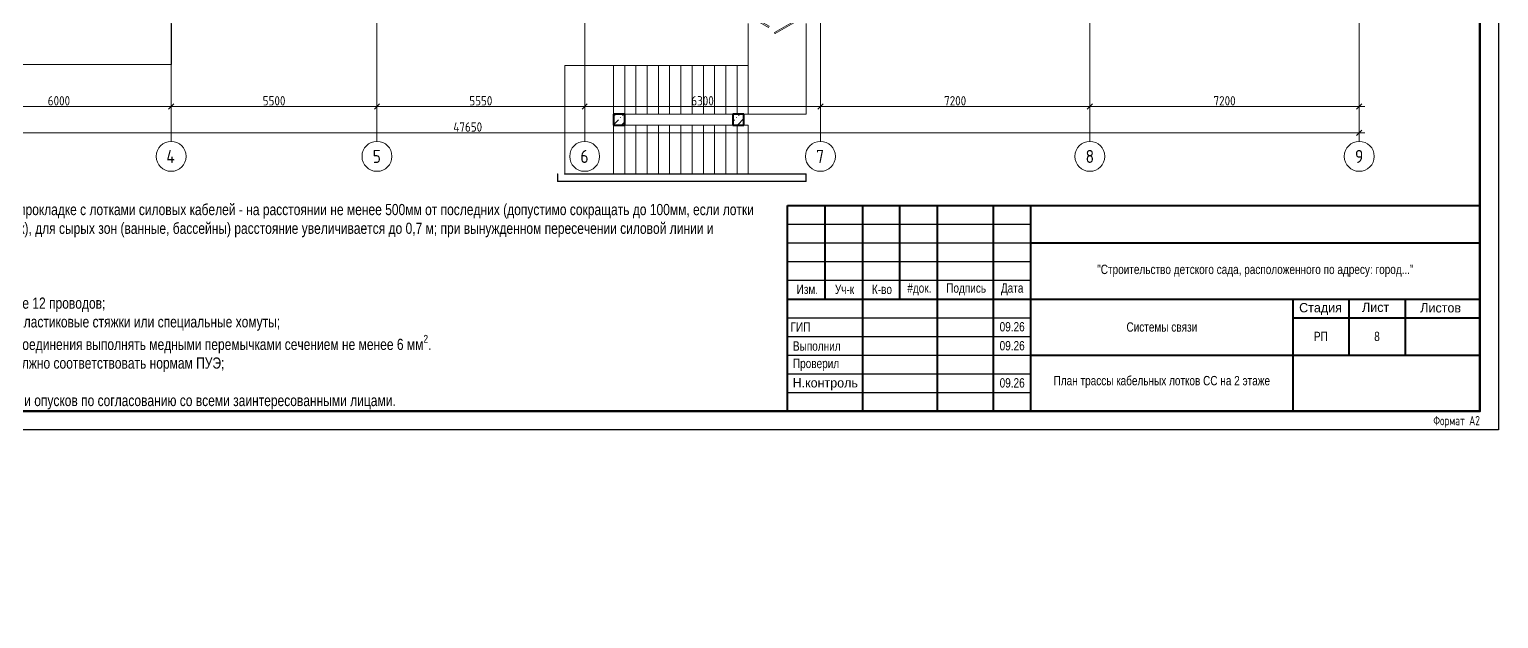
# Model space of a CAD drawing. Header units: millimetres. Extents: x 0 to 351840, y -132678 to 32417.
# Drawn here: x 310687 to 349950, y -132678 to -116932 of the extents above; entities that cross this region are included whole.
import ezdxf
from ezdxf.enums import TextEntityAlignment as Align

# ---------------------------------------------------------------- set-up
doc = ezdxf.new("R2010")
doc.units = ezdxf.units.MM
doc.linetypes.add('BI_линия_сетки', pattern=[25, 20, -2.5, 0, -2.5])
doc.linetypes.add('BI_невидимые', pattern=[5, 3, -2])
for name, color, linetype, lineweight in [('KPSP-Рамка', 7, 'Continuous', 70), ('S-GRID-IDEN', 7, 'Continuous', 20), ('Аннотация', 7, 'Continuous', 9), ('АС_экспликация', 7, 'Continuous', 9), ('Двери', 7, 'Continuous', 18), ('Лестницы', 7, 'Continuous', 18), ('Несущие колонны', 7, 'Continuous', 18), ('Оси', 7, 'Continuous', 9), ('Перекрытие', 7, 'Continuous', 18), ('Размеры', 7, 'Continuous', 9), ('Стены наружные', 7, 'Continuous', 18), ('Стены отделка', 7, 'Continuous', 18)]:
    doc.layers.add(name, color=color, linetype=linetype, lineweight=lineweight)
doc.layers.add('СС', color=170, linetype='Continuous')
doc.styles.add('GOST Common', font='GOST Common.ttf', dxfattribs={"width": 0.9, "height": 350})
doc.styles.add('GOST Common_1', font='GOST Common.ttf', dxfattribs={"width": 0.9, "height": 250})
doc.styles.add('ISOCPEUR_2', font='isocpeur.ttf', dxfattribs={"width": 0.9, "height": 125})
doc.styles.add('KPSP', font='romans.shx', dxfattribs={"width": 0.7})
doc.styles.get("Standard").update_dxf_attribs({"font": 'arial.ttf'})
doc.styles.add('новый', font='Шрифт GOST2304A.ttf', dxfattribs={"width": 0.8, "height": 250})
doc.linetypes.add('в трубе', pattern='A,4,1,["О",Standard,S=1,R=0,X=0,Y=-1.5],2', length=7)
doc.dimstyles.new('BI_основной_2_5мм_1', dxfattribs={"dimscale": 304.8, "dimtxt": 251.428749, "dimasz": 0.463911, "dimexe": 0.492126, "dimexo": 0.492126, "dimgap": 0.098425, "dimtad": 1, "dimdec": 0, "dimdsep": 46, "dimtxsty": 'GOST Common_1', "dimblk1": 'OBLIQUE', "dimblk2": 'OBLIQUE', "dimsah": 1, "dimcen": 0.09, "dimdle": 0.492126, "dimazin": 0, "dimtfac": 1, "dimtdec": 4, "dimtix": 1, "dimtmove": 0, "dimatfit": 3, "dimfxl": 1, "dimtvp": 1, "dimtolj": 1, "dimtzin": 0, "dimlwd": 20, "dimlwe": 20, "dimarcsym": 2})

# ---------------------------------------------------------------- blocks, each defined once
blk = doc.blocks.new('A$Caeeecd4a')
at = {"layer": 'СС', "color": 0}
for p, q in [((-18500, 5500), (-12000, 5500)), ((-18500, 5000), (-12000, 5000)), ((-18500, 4500), (-12000, 4500)), ((-18500, 4000), (-12000, 4000)), ((-18500, 3500), (-12000, 3500)), ((-18500, 3000), (-12000, 3000)), ((-18500, 2500), (-12000, 2500)), ((-18500, 2000), (-12000, 2000)), ((-18500, 1500), (-12000, 1500)), ((-18500, 1000), (-12000, 1000)), ((-18500, 500), (-12000, 500)), ((-18500, 0), (0, 0)), ((-18500, 0), (0, 0))]:
    blk.add_line(p, q, dxfattribs=at)
at = {"layer": 'СС', "color": 0, "lineweight": 40}
for p, q in [((-18500, 0), (-18500, 5500)), ((-18500, 5500), (0, 5500)), ((-17500, 3000), (-17500, 5500)), ((-16500, 5500), (-16500, 0)), ((-15500, 3010), (-15500, 5500)), ((-14500, 5500), (-14500, 0)), ((-13000, 0), (-13000, 5500)), ((-12000, 0), (-12000, 5500)), ((0, 5500), (0, 0)), ((-12000, 4500), (0, 4500)), ((-18500, 3000), (0, 3000)), ((-5000, 3000), (-5000, 0)), ((-3500, 3000), (-3500, 1500)), ((-2000, 3000), (-2000, 1500)), ((-5000, 2500), (0, 2500)), ((-12000, 1500), (0, 1500))]:
    blk.add_line(p, q, dxfattribs=at)
at = {"layer": 'Аннотация', "insert": (-15199, -5542), "char_height": 250, "width": 129.07, "attachment_point": 1, "style": 'ISOCPEUR_2'}
blk.add_mtext('\\fISOCPEUR|b0|i0|c204|p34|;\\W.7; ', dxfattribs=at)
at = {"layer": 'АС_экспликация', "style": 'новый'}
for s, p in [('Стадия', (-4831, 2644)), ('Лист', (-3150, 2654)), ('Листов', (-1594, 2641)), ('Н.контроль', (-18366, 636))]:
    blk.add_text(s, height=250, dxfattribs=at).set_placement(p)
at = {"layer": 'АС_экспликация', "ltscale": 500, "transparency": 33554687, "char_height": 250, "attachment_point": 5, "style": 'новый'}
for s, insert, width in [('"Строительство детского сада, расположенного по адресу: город..."', (-6000, 3754), 12000), ('\\A1;Системы связи', (-8500, 2250), 7000), ('РП', (-4250, 2000), 1500)]:
    blk.add_mtext(s, dxfattribs=dict(at, insert=insert, width=width))
at = {"layer": 'АС_экспликация', "char_height": 250, "attachment_point": 4, "style": 'новый'}
for s, insert, width in [('\\pxqc;Изм.', (-18479, 3257), 1009.73), ('\\pxqc;Уч-к', (-17485, 3257), 1009.73), ('\\pxqc;К-во', (-16479, 3257), 1000), ('\\pxqc;#док.', (-15479, 3257), 998.66), ('\\pxqc;Подпись', (-14480, 3257), 1501.34), ('\\pxqc;Дата', (-13000, 3257), 1000), ('\\pxqc;ГИП', (-18439, 2250), 563.15), ('\\pxqc;09.26', (-13000, 2257), 1000), ('Выполнил', (-18358, 1741), 1169.67), ('\\pxqc;09.26', (-13000, 1750), 1000), ('Проверил', (-18358, 1241), 1169.67), ('\\pxqc;09.26', (-13000, 757), 1000)]:
    blk.add_mtext(s, dxfattribs=dict(at, insert=insert, width=width))
blk = doc.blocks.new('*U84')
at = {"color": 7, "linetype": 'ByBlock', "lineweight": 25}
blk.add_lwpolyline([(594, 420), (594, 0), (0, 0), (0, 420)], close=True, dxfattribs=at)
at = {"color": 0, "linetype": 'ByBlock', "lineweight": 50}
blk.add_lwpolyline([(589, 415), (589, 5), (20, 5), (20, 415)], close=True, dxfattribs=at)
at = {"color": 7, "linetype": 'ByBlock', "lineweight": 25, "style": 'KPSP', "width": 0.7}
blk.add_text('Формат А2', height=2.5, dxfattribs=at).set_placement((589, 2.5), align=Align.MIDDLE_RIGHT)
blk = doc.blocks.new('_Двери_Металлические_Двупольная_Входная_улица-тамбур_стандарт - _дверь_ДМН_2300-1510_стандарт_П ДН-5-5816473-02 Этаж__3_300___Отделочный_')
at = {"layer": 'Двери', "color": 9, "lineweight": 9}
for p, q in [((175, 530), (-570, 100)), ((-551, 67), (194, 497)), ((194, 497), (175, 530)), ((-570, 100), (-610, 100)), ((-610, 25), (-560, 25)), ((-570, 100), (-551, 67)), ((-570, 60), (-570, 100)), ((-560, 60), (-570, 60)), ((-560, 25), (-560, 60)), ((342, 332), (361, 365)), ((801, 67), (342, 332)), ((361, 365), (820, 100)), ((820, 100), (801, 67)), ((810, 60), (820, 60)), ((810, 25), (810, 60)), ((860, 25), (810, 25)), ((820, 100), (860, 100)), ((820, 60), (820, 100))]:
    blk.add_line(p, q, dxfattribs=at)
at = {"layer": 'Двери', "color": 9, "linetype": 'BI_невидимые', "lineweight": 9}
for p, q in [((-630, 25), (-630, 100)), ((-630, 100), (-610, 100)), ((-610, 100), (-630, 100)), ((-630, 100), (-630, 25)), ((-610, 25), (-630, 25)), ((-630, 25), (-610, 25)), ((-610, 100), (-610, 25)), ((-610, 25), (-610, 100)), ((860, 25), (860, 100)), ((860, 100), (880, 100)), ((880, 100), (860, 100)), ((860, 100), (860, 25)), ((880, 25), (860, 25)), ((860, 25), (880, 25)), ((880, 100), (880, 25)), ((880, 25), (880, 100))]:
    blk.add_line(p, q, dxfattribs=at)
blk = doc.blocks.new('_временные_конструкции_колонны_монолитные_прямоугольная - _временная_конструкция_колонна_300x300-V58-02 Этаж__3_300___Отделочный_')
at = {"layer": 'Несущие колонны', "lineweight": 9}
h = blk.add_hatch(dxfattribs=at)
h.set_pattern_fill('FP_50', color=9, style=0, pattern_type=2)
h.set_pattern_definition([(45, (-31057.75, 2979.1), (84.19025, 308.69666), [396.875, -79.375, 3.353, -76.022])])
h.paths.add_polyline_path([(150, -150), (150, 150), (-150, 150), (-150, -150)])
at = {"layer": 'Несущие колонны', "color": 9, "lineweight": 40}
for p, q in [((150, 150), (-150, 150)), ((-150, 150), (-150, -150)), ((150, -150), (150, 150)), ((-150, -150), (150, -150))]:
    blk.add_line(p, q, dxfattribs=at)
blk = doc.blocks.new('_временные_конструкции_колонны_монолитные_прямоугольная - _временная_конструкция_колонна_300x300-V60-02 Этаж__3_300___Отделочный_')
at = {"layer": 'Несущие колонны', "lineweight": 9}
h = blk.add_hatch(dxfattribs=at)
h.set_pattern_fill('FP_52', color=9, style=0, pattern_type=2)
h.set_pattern_definition([(45, (-27871.2, 2979.1), (84.19025, 308.6967), [396.875, -79.375, 3.353, -76.022])])
h.paths.add_polyline_path([(150, -150), (150, 150), (-150, 150), (-150, -150)])
at = {"layer": 'Несущие колонны', "color": 9, "lineweight": 40}
for p, q in [((150, 150), (-150, 150)), ((-150, 150), (-150, -150)), ((150, -150), (150, 150)), ((-150, -150), (150, -150))]:
    blk.add_line(p, q, dxfattribs=at)
blk = doc.blocks.new('Ось сетки - _обозначение_ось_круг_Ø8мм-20564-02 Этаж__3_300___Отделочный_')
at = {"layer": 'S-GRID-IDEN', "color": 9}
for start, end in [(360, 180), (180, 360)]:
    blk.add_arc((0, 0), 4, start, end, dxfattribs=at)
blk = doc.blocks.new('_Oblique')
at = {"color": 0, "linetype": 'ByBlock', "lineweight": -2}
blk.add_line((-0.5, -0.5), (0.5, 0.5), dxfattribs=at)
blk = doc.blocks.new('*D1017')
at = {"layer": 'Defpoints', "color": 0, "transparency": 16777216}
for p in [(0, -3229), (47650, -3229), (47650, -3329)]:
    blk.add_point(p, dxfattribs=at)
at = {"layer": 'Размеры', "color": 0, "lineweight": 20, "transparency": 16777216}
for p, q in [((-150, -3329), (47800, -3329)), ((0, -3379), (0, -3479)), ((47650, -3379), (47650, -3479))]:
    blk.add_line(p, q, dxfattribs=at)
at = {"layer": 'Размеры', "color": 0, "lineweight": 20, "transparency": 16777216, "xscale": 141.4, "yscale": 141.4, "zscale": 141.4, "rotation": 180}
blk.add_blockref('_Oblique', (0, -3329), dxfattribs=at)
at = {"layer": 'Размеры', "color": 0, "lineweight": 20, "transparency": 16777216, "xscale": 141.4, "yscale": 141.4, "zscale": 141.4}
blk.add_blockref('_Oblique', (47650, -3329), dxfattribs=at)
at = {"layer": 'Размеры', "color": 0, "lineweight": 20, "transparency": 16777216, "insert": (23825, -3174), "char_height": 250, "width": 971.62, "attachment_point": 5, "style": 'GOST Common_1'}
blk.add_mtext('\\A1;47650', dxfattribs=at)
blk = doc.blocks.new('*D1020')
at = {"layer": 'Defpoints', "color": 0, "transparency": 16777216}
for p in [(9900, -2529), (15900, -2529), (15900, -2629)]:
    blk.add_point(p, dxfattribs=at)
at = {"layer": 'Размеры', "color": 0, "lineweight": 20, "transparency": 16777216}
for p, q in [((9750, -2629), (16050, -2629)), ((9900, -2679), (9900, -2779)), ((15900, -2679), (15900, -2779))]:
    blk.add_line(p, q, dxfattribs=at)
at = {"layer": 'Размеры', "color": 0, "lineweight": 20, "transparency": 16777216, "xscale": 141.4, "yscale": 141.4, "zscale": 141.4, "rotation": 180}
blk.add_blockref('_Oblique', (9900, -2629), dxfattribs=at)
at = {"layer": 'Размеры', "color": 0, "lineweight": 20, "transparency": 16777216, "xscale": 141.4, "yscale": 141.4, "zscale": 141.4}
blk.add_blockref('_Oblique', (15900, -2629), dxfattribs=at)
at = {"layer": 'Размеры', "color": 0, "lineweight": 20, "transparency": 16777216, "insert": (12900, -2474), "char_height": 250, "width": 756.84, "attachment_point": 5, "style": 'GOST Common_1'}
blk.add_mtext('\\A1;6000', dxfattribs=at)
blk = doc.blocks.new('*D1021')
at = {"layer": 'Defpoints', "color": 0, "transparency": 16777216}
for p in [(15900, -2529), (21400, -2529), (21400, -2629)]:
    blk.add_point(p, dxfattribs=at)
at = {"layer": 'Размеры', "color": 0, "lineweight": 20, "transparency": 16777216}
for p, q in [((15750, -2629), (21550, -2629)), ((15900, -2679), (15900, -2779)), ((21400, -2679), (21400, -2779))]:
    blk.add_line(p, q, dxfattribs=at)
at = {"layer": 'Размеры', "color": 0, "lineweight": 20, "transparency": 16777216, "xscale": 141.4, "yscale": 141.4, "zscale": 141.4, "rotation": 180}
blk.add_blockref('_Oblique', (15900, -2629), dxfattribs=at)
at = {"layer": 'Размеры', "color": 0, "lineweight": 20, "transparency": 16777216, "xscale": 141.4, "yscale": 141.4, "zscale": 141.4}
blk.add_blockref('_Oblique', (21400, -2629), dxfattribs=at)
at = {"layer": 'Размеры', "color": 0, "lineweight": 20, "transparency": 16777216, "insert": (18650, -2474), "char_height": 250, "width": 756.84, "attachment_point": 5, "style": 'GOST Common_1'}
blk.add_mtext('\\A1;5500', dxfattribs=at)
blk = doc.blocks.new('*D1022')
at = {"layer": 'Defpoints', "color": 0, "transparency": 16777216}
for p in [(21400, -2529), (26950, -2529), (26950, -2629)]:
    blk.add_point(p, dxfattribs=at)
at = {"layer": 'Размеры', "color": 0, "lineweight": 20, "transparency": 16777216}
for p, q in [((21250, -2629), (27100, -2629)), ((21400, -2679), (21400, -2779)), ((26950, -2679), (26950, -2779))]:
    blk.add_line(p, q, dxfattribs=at)
at = {"layer": 'Размеры', "color": 0, "lineweight": 20, "transparency": 16777216, "xscale": 141.4, "yscale": 141.4, "zscale": 141.4, "rotation": 180}
blk.add_blockref('_Oblique', (21400, -2629), dxfattribs=at)
at = {"layer": 'Размеры', "color": 0, "lineweight": 20, "transparency": 16777216, "xscale": 141.4, "yscale": 141.4, "zscale": 141.4}
blk.add_blockref('_Oblique', (26950, -2629), dxfattribs=at)
at = {"layer": 'Размеры', "color": 0, "lineweight": 20, "transparency": 16777216, "insert": (24175, -2474), "char_height": 250, "width": 756.84, "attachment_point": 5, "style": 'GOST Common_1'}
blk.add_mtext('\\A1;5550', dxfattribs=at)
blk = doc.blocks.new('*D1023')
at = {"layer": 'Defpoints', "color": 0, "transparency": 16777216}
for p in [(26950, -2529), (33250, -2529), (33250, -2629)]:
    blk.add_point(p, dxfattribs=at)
at = {"layer": 'Размеры', "color": 0, "lineweight": 20, "transparency": 16777216}
for p, q in [((26800, -2629), (33400, -2629)), ((26950, -2679), (26950, -2779)), ((33250, -2679), (33250, -2779))]:
    blk.add_line(p, q, dxfattribs=at)
at = {"layer": 'Размеры', "color": 0, "lineweight": 20, "transparency": 16777216, "xscale": 141.4, "yscale": 141.4, "zscale": 141.4, "rotation": 180}
blk.add_blockref('_Oblique', (26950, -2629), dxfattribs=at)
at = {"layer": 'Размеры', "color": 0, "lineweight": 20, "transparency": 16777216, "xscale": 141.4, "yscale": 141.4, "zscale": 141.4}
blk.add_blockref('_Oblique', (33250, -2629), dxfattribs=at)
at = {"layer": 'Размеры', "color": 0, "lineweight": 20, "transparency": 16777216, "insert": (30100, -2474), "char_height": 250, "width": 756.84, "attachment_point": 5, "style": 'GOST Common_1'}
blk.add_mtext('\\A1;6300', dxfattribs=at)
blk = doc.blocks.new('*D1024')
at = {"layer": 'Defpoints', "color": 0, "transparency": 16777216}
for p in [(33250, -2529), (40450, -2529), (40450, -2629)]:
    blk.add_point(p, dxfattribs=at)
at = {"layer": 'Размеры', "color": 0, "lineweight": 20, "transparency": 16777216}
for p, q in [((33100, -2629), (40600, -2629)), ((33250, -2679), (33250, -2779)), ((40450, -2679), (40450, -2779))]:
    blk.add_line(p, q, dxfattribs=at)
at = {"layer": 'Размеры', "color": 0, "lineweight": 20, "transparency": 16777216, "xscale": 141.4, "yscale": 141.4, "zscale": 141.4, "rotation": 180}
blk.add_blockref('_Oblique', (33250, -2629), dxfattribs=at)
at = {"layer": 'Размеры', "color": 0, "lineweight": 20, "transparency": 16777216, "xscale": 141.4, "yscale": 141.4, "zscale": 141.4}
blk.add_blockref('_Oblique', (40450, -2629), dxfattribs=at)
at = {"layer": 'Размеры', "color": 0, "lineweight": 20, "transparency": 16777216, "insert": (36850, -2474), "char_height": 250, "width": 756.84, "attachment_point": 5, "style": 'GOST Common_1'}
blk.add_mtext('\\A1;7200', dxfattribs=at)
blk = doc.blocks.new('*D1025')
at = {"layer": 'Defpoints', "color": 0, "transparency": 16777216}
for p in [(40450, -2529), (47650, -2529), (47650, -2629)]:
    blk.add_point(p, dxfattribs=at)
at = {"layer": 'Размеры', "color": 0, "lineweight": 20, "transparency": 16777216}
for p, q in [((40300, -2629), (47800, -2629)), ((40450, -2679), (40450, -2779)), ((47650, -2679), (47650, -2779))]:
    blk.add_line(p, q, dxfattribs=at)
at = {"layer": 'Размеры', "color": 0, "lineweight": 20, "transparency": 16777216, "xscale": 141.4, "yscale": 141.4, "zscale": 141.4, "rotation": 180}
blk.add_blockref('_Oblique', (40450, -2629), dxfattribs=at)
at = {"layer": 'Размеры', "color": 0, "lineweight": 20, "transparency": 16777216, "xscale": 141.4, "yscale": 141.4, "zscale": 141.4}
blk.add_blockref('_Oblique', (47650, -2629), dxfattribs=at)
at = {"layer": 'Размеры', "color": 0, "lineweight": 20, "transparency": 16777216, "insert": (44050, -2474), "char_height": 250, "width": 756.84, "attachment_point": 5, "style": 'GOST Common_1'}
blk.add_mtext('\\A1;7200', dxfattribs=at)
blk = doc.blocks.new('A$C6dd5c291')
at = {"layer": 'Стены наружные'}
for points in [[(26229.2, -4629.1), (26229.2, -4429.1), (26221.2, -4429.1), (26221.2, -4629.1)], [(32871.2, -4437.1), (32871.2, -4429.1), (26413.2, -4429.1), (26413.2, -4437.1)], [(32871.2, -4629.1), (32871.2, -4429.1), (32863.2, -4429.1), (32863.2, -4629.1)]]:
    blk.add_hatch(color=9, dxfattribs=at).paths.add_polyline_path(points)
h = blk.add_hatch(color=9, dxfattribs=at)
h.paths.add_polyline_path([(32871.2, -4629.1), (32871.2, -4621.1), (29207.7, -4621.1), (29207.7, -4629.1)])
h.paths.add_polyline_path([(29199.7, -4629.1), (29199.7, -4621.1), (26221.2, -4621.1), (26221.2, -4629.1)])
at = {"layer": 'Лестницы', "color": 9}
for p, q in [((26421.2, -1529.1), (26421.2, -4429.1)), ((27721.2, -1529.1), (26421.2, -1529.1)), ((27721.2, -1529.1), (27721.2, -2829.1)), ((27721.2, -1529.1), (28021.2, -1529.1)), ((27721.2, -1529.1), (27721.2, -2829.1)), ((28021.2, -1529.1), (28321.2, -1529.1)), ((28021.2, -1529.1), (28021.2, -2829.1)), ((28021.2, -1529.1), (28021.2, -2829.1)), ((28321.2, -1529.1), (28621.2, -1529.1)), ((28321.2, -1529.1), (28321.2, -2829.1)), ((28321.2, -1529.1), (28321.2, -2829.1)), ((28621.2, -1529.1), (28921.2, -1529.1)), ((28621.2, -1529.1), (28621.2, -2829.1)), ((28621.2, -1529.1), (28621.2, -2829.1)), ((28921.2, -1529.1), (29221.2, -1529.1)), ((28921.2, -1529.1), (28921.2, -2829.1)), ((28921.2, -1529.1), (28921.2, -2829.1)), ((29221.2, -1529.1), (29521.2, -1529.1)), ((29221.2, -1529.1), (29221.2, -2829.1)), ((29221.2, -1529.1), (29221.2, -2829.1)), ((29521.2, -1529.1), (29821.2, -1529.1)), ((29521.2, -1529.1), (29521.2, -2829.1)), ((29521.2, -1529.1), (29521.2, -2829.1)), ((29821.2, -1529.1), (30121.2, -1529.1)), ((29821.2, -1529.1), (29821.2, -2829.1)), ((29821.2, -1529.1), (29821.2, -2829.1)), ((30121.2, -1529.1), (30421.2, -1529.1)), ((30121.2, -1529.1), (30121.2, -2829.1)), ((30121.2, -1529.1), (30121.2, -2829.1)), ((30421.2, -1529.1), (30721.2, -1529.1)), ((30421.2, -1529.1), (30421.2, -2829.1)), ((30421.2, -1529.1), (30421.2, -2829.1)), ((30721.2, -1529.1), (31021.2, -1529.1)), ((30721.2, -1529.1), (30721.2, -2829.1)), ((30721.2, -1529.1), (30721.2, -2829.1)), ((31021.2, -1529.1), (31321.2, -1529.1)), ((31021.2, -1529.1), (31021.2, -2829.1)), ((31021.2, -1529.1), (31021.2, -2829.1)), ((27721.2, -4429.1), (27721.2, -3129.1)), ((28021.2, -2829.1), (28321.2, -2829.1)), ((28321.2, -3129.1), (28021.2, -3129.1)), ((28021.2, -4429.1), (28021.2, -3129.1)), ((28021.2, -4429.1), (28021.2, -3129.1)), ((28321.2, -2829.1), (28621.2, -2829.1)), ((28621.2, -3129.1), (28321.2, -3129.1)), ((28321.2, -4429.1), (28321.2, -3129.1)), ((28321.2, -4429.1), (28321.2, -3129.1)), ((28621.2, -2829.1), (28921.2, -2829.1)), ((28921.2, -3129.1), (28621.2, -3129.1)), ((28621.2, -4429.1), (28621.2, -3129.1)), ((28621.2, -4429.1), (28621.2, -3129.1)), ((28921.2, -2829.1), (29221.2, -2829.1)), ((29221.2, -3129.1), (28921.2, -3129.1)), ((28921.2, -4429.1), (28921.2, -3129.1)), ((28921.2, -4429.1), (28921.2, -3129.1)), ((29221.2, -2829.1), (29521.2, -2829.1)), ((29521.2, -3129.1), (29221.2, -3129.1)), ((29221.2, -4429.1), (29221.2, -3129.1)), ((29221.2, -4429.1), (29221.2, -3129.1)), ((29521.2, -2829.1), (29821.2, -2829.1)), ((29821.2, -3129.1), (29521.2, -3129.1)), ((29521.2, -4429.1), (29521.2, -3129.1)), ((29521.2, -4429.1), (29521.2, -3129.1)), ((29821.2, -2829.1), (30121.2, -2829.1)), ((30121.2, -3129.1), (29821.2, -3129.1)), ((29821.2, -4429.1), (29821.2, -3129.1)), ((29821.2, -4429.1), (29821.2, -3129.1)), ((30121.2, -2829.1), (30421.2, -2829.1)), ((30421.2, -3129.1), (30121.2, -3129.1)), ((30121.2, -4429.1), (30121.2, -3129.1)), ((30121.2, -4429.1), (30121.2, -3129.1)), ((30421.2, -2829.1), (30721.2, -2829.1)), ((30721.2, -3129.1), (30421.2, -3129.1)), ((30421.2, -4429.1), (30421.2, -3129.1)), ((30421.2, -4429.1), (30421.2, -3129.1)), ((30721.2, -2829.1), (30907.7, -2829.1)), ((30907.7, -3129.1), (30721.2, -3129.1)), ((30721.2, -4429.1), (30721.2, -3129.1)), ((30721.2, -4429.1), (30721.2, -3129.1)), ((31021.2, -4429.1), (31021.2, -3129.1)), ((31021.2, -4429.1), (31021.2, -3129.1)), ((31207.7, -2829.1), (31321.2, -2829.1)), ((31321.2, -3129.1), (31207.7, -3129.1)), ((31321.2, -4429.1), (31321.2, -3129.1)), ((31321.2, -4429.1), (31321.2, -3129.1))]:
    blk.add_line(p, q, dxfattribs=at)
at = {"layer": 'Оси', "color": 9, "linetype": 'BI_линия_сетки'}
for p, q in [((15900, -3558.5), (15900, 30190.3)), ((21400, -3558.5), (21400, 30190.3)), ((26950, -3558.5), (26950, 30190.3)), ((33250, -3558.5), (33250, 30190.3)), ((40450, -3558.5), (40450, 30190.3)), ((47650, -3558.5), (47650, 30190.3))]:
    blk.add_line(p, q, dxfattribs=at)
at = {"layer": 'Перекрытие', "color": 9, "lineweight": 9}
for p, q in [((15908, -1500), (15908, -408.2)), ((31321.2, -408.1), (31321.2, -2829.1)), ((32871.2, -2829.1), (32871.2, -408.2)), ((-1500, -1500), (15908, -1500)), ((31321.2, -2829.1), (32871.2, -2829.1))]:
    blk.add_line(p, q, dxfattribs=at)
at = {"layer": 'Стены отделка', "color": 9, "lineweight": 9}
for p, q in [((26229.2, -4429.1), (26221.2, -4429.1)), ((26221.2, -4429.1), (26221.2, -4629.1)), ((29199.7, -4621.1), (26221.2, -4621.1)), ((26221.2, -4629.1), (29199.7, -4629.1)), ((26229.2, -4629.1), (26229.2, -4429.1)), ((26413.2, -4429.1), (26413.2, -4437.1)), ((32871.2, -4429.1), (26413.2, -4429.1)), ((26413.2, -4437.1), (32871.2, -4437.1)), ((29199.7, -4629.1), (29199.7, -4621.1)), ((32871.2, -4621.1), (29207.7, -4621.1)), ((29207.7, -4621.1), (29207.7, -4629.1)), ((29207.7, -4629.1), (32871.2, -4629.1)), ((32863.2, -4429.1), (32863.2, -4629.1)), ((32871.2, -4629.1), (32871.2, -4429.1))]:
    blk.add_line(p, q, dxfattribs=at)
at = {"layer": 'S-GRID-IDEN', "color": 9, "xscale": 99.99999999999993, "yscale": 99.99999999999993, "zscale": 99.99999999999993}
for p in [(15900, -3958.5), (21400, -3958.5), (26950, -3958.5), (33250, -3958.5), (40450, -3958.5), (47650, -3958.5)]:
    blk.add_blockref('Ось сетки - _обозначение_ось_круг_Ø8мм-20564-02 Этаж__3_300___Отделочный_', p, dxfattribs=at)
at = {"layer": 'Двери', "color": 9, "rotation": 180}
blk.add_blockref('_Двери_Металлические_Двупольная_Входная_улица-тамбур_стандарт - _дверь_ДМН_2300-1510_стандарт_П ДН-5-5816473-02 Этаж__3_300___Отделочный_', (32220, -150), dxfattribs=at)
at = {"layer": 'Несущие колонны', "color": 9}
for name, p in [('_временные_конструкции_колонны_монолитные_прямоугольная - _временная_конструкция_колонна_300x300-V60-02 Этаж__3_300___Отделочный_', (27871.2, -2979.1)), ('_временные_конструкции_колонны_монолитные_прямоугольная - _временная_конструкция_колонна_300x300-V58-02 Этаж__3_300___Отделочный_', (31057.7, -2979.1))]:
    blk.add_blockref(name, p, dxfattribs=at)
at = {"layer": 'S-GRID-IDEN', "color": 9, "lineweight": 9, "char_height": 350, "attachment_point": 1, "style": 'GOST Common'}
for s, insert, width in [('\\fGOST Common|b0|i0|c204|p34|;\\W.9;4', (15771.4, -3786), 310.253), ('\\fGOST Common|b0|i0|c204|p34|;\\W.9;5', (21286.2, -3786), 274.177), ('\\fGOST Common|b0|i0|c204|p34|;\\W.9;6', (26836.2, -3786), 274.177), ('\\fGOST Common|b0|i0|c204|p34|;\\W.9;7', (33136.2, -3786), 274.177), ('\\fGOST Common|b0|i0|c204|p34|;\\W.9;8', (40336.2, -3786), 274.177), ('\\fGOST Common|b0|i0|c204|p34|;\\W.9;9', (47536.2, -3786), 274.177)]:
    blk.add_mtext(s, dxfattribs=dict(at, insert=insert, width=width))
at = {"layer": 'Размеры', "color": 9, "lineweight": 20}
for base, p1, p2, override, picture, middle in [((15900, -2628.9), (9900, -2528.9), (15900, -2528.9), {"dimpost": '<>', "dimfxl": 6000}, '*D1020', (12900, -2473.9)), ((21400, -2628.9), (15900, -2528.9), (21400, -2528.9), {"dimpost": '<>', "dimfxl": 5500}, '*D1021', (18650, -2473.9)), ((26950, -2628.9), (21400, -2528.9), (26950, -2528.9), {"dimpost": '<>', "dimfxl": 5550}, '*D1022', (24175, -2473.9)), ((33250, -2628.9), (26950, -2528.9), (33250, -2528.9), {"dimpost": '<>', "dimfxl": 6300}, '*D1023', (30100, -2473.9)), ((40450, -2628.9), (33250, -2528.9), (40450, -2528.9), {"dimpost": '<>', "dimfxl": 7200}, '*D1024', (36850, -2473.9)), ((47650, -2628.9), (40450, -2528.9), (47650, -2528.9), {"dimpost": '<>', "dimfxl": 7200}, '*D1025', (44050, -2473.9)), ((47650, -3328.9), (0, -3228.9), (47650, -3228.9), {"dimpost": '<>', "dimfxl": 47650}, '*D1017', (23825, -3173.9))]:
    dim = blk.add_linear_dim(base=base, p1=p1, p2=p2, dimstyle='BI_основной_2_5мм_1', override=override, dxfattribs=at)
    dim.commit()
    dim.dimension.update_dxf_attribs({"geometry": picture, "text_midpoint": middle})

msp = doc.modelspace()

# ---------------------------------------------------------------- block references
at = {"layer": 'СС', "color": 0, "linetype": 'в трубе', "lineweight": 30, "ltscale": 250}
msp.add_blockref('A$Caeeecd4a', (349450, -127137), dxfattribs=at)

# ---------------------------------------------------------------- texts
at = {"insert": (292949, -124093), "char_height": 300, "width": 37256.88, "attachment_point": 4, "style": 'новый', "bg_fill": 2}
msp.add_mtext('\\A1;Примечание. \\P\\pxi-3,l4,t4;1.^IКабельные лотки для слаботочных кабелей располагать на высоте 2,0м от уровня пола, при параллельной прокладке с лотками силовых кабелей - на расстоянии не менее 500мм от последних (допустимо сокращать до 100мм, если лотки будут иметь металлические крышки или если установить металлическую перегородку высотой во весь лоток), для сырых зон (ванные, бассейны) расстояние увеличивается до 0,7 м; при вынужденном пересечении силовой линии и слаботочного кабеля угол должен составлять 90°, минимальный зазор в точке пересечения -{\\fArial|b0|i0|c204|p34; }30 мм;\\P2.^IПредусматривается потолочное крепление лотков на шпильки с монтажным профилем;\\P3.^IРасстояния между опорами для проволочных систем -{\\fArial|b0|i0|c204|p34; }1,5-2м;\\P4.^IУкладку кабелей производить при температуре не ниже -15°C; способ укладки - в один ряд; пучками не более 12 проводов;\\P5.^IНа горизонтальных участках кабели крепят через 4,5 метра, на вертикальных -{\\fArial|b0|i0|c204|p34; }через 1 метр; использовать пластиковые стяжки или специальные хомуты;\\P6.^IВсе металлические элементы лотков должны иметь непрерывную электрическую связь и быть заземлены; соединения выполнять медными перемычками сечением не менее 6 мм{\\H0.7x;\\S2^ ;}.\\P7.^IЗаземляющий проводник присоединить к общей системе заземления здания; сопротивление заземления должно соответствовать нормам ПУЭ;\\P8.^IНеуказанные на плане привязки и высоты оборудования определить по месту;\\P9.^IДопускается отклонение от проектных решений по месту прокладки кабельной продукции и месту подъемов и опусков по согласованию со всеми заинтересованными лицами.', dxfattribs=at)
at = {"ltscale": 500, "transparency": 33554687, "insert": (346700, -125137), "char_height": 250, "width": 1500, "attachment_point": 5, "style": 'новый'}
msp.add_mtext('8', dxfattribs=at)
at = {"layer": 'Аннотация', "color": 7, "insert": (340950, -126356), "char_height": 250, "width": 7000, "attachment_point": 5, "style": 'новый'}
msp.add_mtext('{\\C0;План трассы кабельных лотков CC на 2 этаже}', dxfattribs=at)

# ---------------------------------------------------------------- next in the draw order: block references
msp.add_blockref('A$C6dd5c291', (298576, -116366))
at = {"layer": 'KPSP-Рамка', "xscale": 100, "yscale": 100, "zscale": 100}
msp.add_blockref('*U84', (290550, -127637), dxfattribs=at)

doc.saveas('drawing.dxf')
